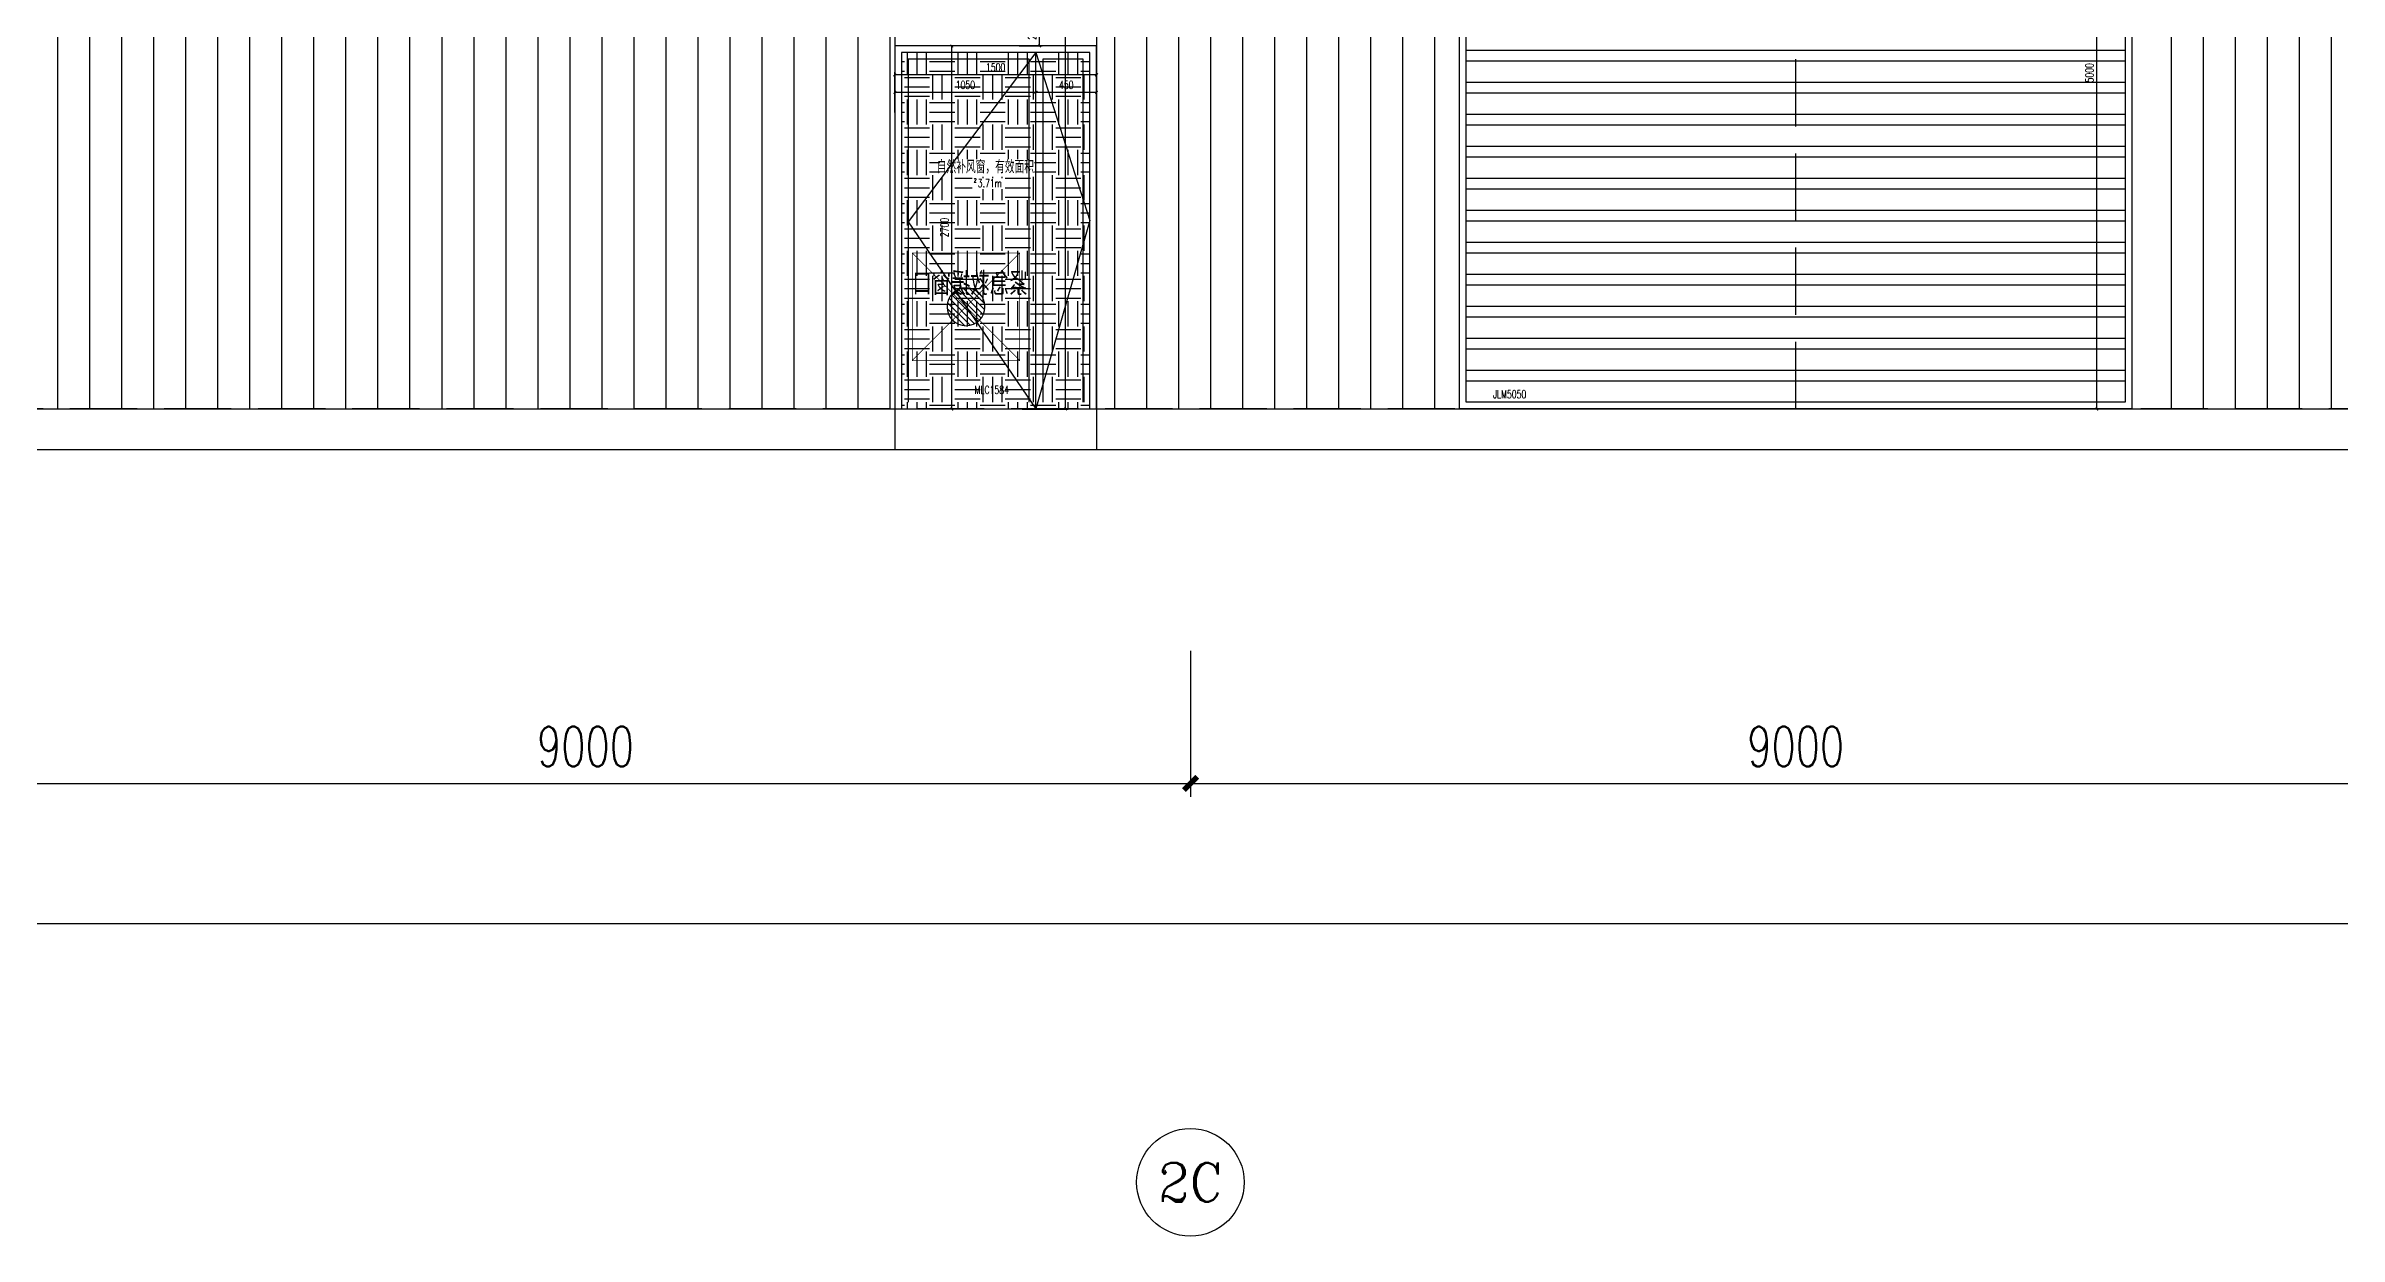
# Model space of a CAD drawing. Extents: x -2377130 to 293730, y -2 to 754590.
# Drawn here: x -893072 to -876018, y 511087 to 519937 of the extents above; entities that cross this region are included whole.
import ezdxf
from ezdxf.enums import TextEntityAlignment as Align

# ---------------------------------------------------------------- set-up
doc = ezdxf.new("R2010")
doc.units = 0
doc.header["$LTSCALE"] = 1000
doc.header["$MEASUREMENT"] = 0
for name, pattern in [('__DASH', [0.35, 0.25, -0.1]), ('DASH', [0.35, 0.25, -0.1]), ('DOTE', [2.42, 2, -0.2, 0.02, -0.2])]:
    doc.linetypes.add(name, pattern=pattern)
doc.layers.get('Defpoints').update_dxf_attribs({"color": 210})
for name, color, linetype in [('A-AXIS-D', 1, 'Continuous'), ('A-AXIS-DOTE', 14, 'DOTE'), ('A-HATCH-2', 251, 'Continuous'), ('A-LIN-V', 9, 'Continuous'), ('A-WINDOW', 140, 'Continuous'), ('A-彩色打印层', 22, 'Continuous'), ('A-门窗表显示尺寸', 160, 'Continuous'), ('AS-WALL', 40, 'Continuous'), ('AXIS', 3, 'Continuous'), ('PUB_DIM', 3, 'Continuous'), ('PUB_TEXT', 7, 'Continuous'), ('SPACE', 7, 'Continuous'), ('SPACE_HATCH', 8, 'Continuous')]:
    doc.layers.add(name, color=color, linetype=linetype)
doc.layers.add('A-WALL-HATCH', color=8, linetype='Continuous', lineweight=13)
doc.styles.add('_TCH_AXIS', font='COMPLEX', dxfattribs={"bigfont": 'GBCBIG'})
doc.styles.add('_TCH_DIM_T3', font='SIMPLEX', dxfattribs={"width": 0.705882, "bigfont": 'GBCBIG'})
doc.styles.add('_TCH_SPACE', font='SIMPLEX', dxfattribs={"height": 5, "bigfont": 'GBCBIG'})
doc.styles.add('A-DIM_T3', font='SIMPLEX', dxfattribs={"width": 0.705882, "bigfont": 'GBCBIG'})
doc.styles.add('A-STANDARD', font='SIMPLEX', dxfattribs={"bigfont": 'GBCBIG'})
doc.styles.add('STYLE1', font='')
doc.styles.get('STYLE1').set_extended_font_data('SimSun')
doc.dimstyles.new('_TCH_ARCH&&100', dxfattribs={"dimtxt": 297.5, "dimasz": 100, "dimexe": 100, "dimexo": 100, "dimgap": 126.25, "dimtad": 1, "dimdec": 0, "dimzin": 0, "dimdsep": 46, "dimtxsty": '_TCH_DIM_T3', "dimblk": 'ARCHTICK', "dimcen": 0.09, "dimclrt": 7, "dimazin": 2, "dimtfac": 1, "dimtdec": 0, "dimtix": 1, "dimtmove": 2, "dimatfit": 3, "dimfxl": 0, "dimtolj": 1, "dimtzin": 0, "dimarcsym": 0})
doc.dimstyles.new('_TCH_ARCH&&20', dxfattribs={"dimtxt": 59.5, "dimasz": 20, "dimexe": 20, "dimexo": 20, "dimgap": 25.25, "dimtad": 1, "dimdec": 0, "dimzin": 0, "dimdsep": 46, "dimtxsty": '_TCH_DIM_T3', "dimblk": 'ARCHTICK', "dimcen": 0.09, "dimclrt": 7, "dimazin": 2, "dimtfac": 1, "dimtdec": 0, "dimtix": 1, "dimtmove": 2, "dimatfit": 3, "dimfxl": 0, "dimtolj": 1, "dimtzin": 0, "dimarcsym": 0})
doc.dimstyles.new('A-DIM&&20', dxfattribs={"dimtxt": 59.5, "dimasz": 20, "dimexe": 20, "dimexo": 20, "dimgap": 25.25, "dimtad": 1, "dimdec": 0, "dimzin": 0, "dimdsep": 46, "dimtxsty": 'A-DIM_T3', "dimblk": 'ARCHTICK', "dimcen": 0.09, "dimclrt": 7, "dimazin": 2, "dimtfac": 1, "dimtdec": 0, "dimtix": 1, "dimtmove": 2, "dimatfit": 3, "dimfxl": 0, "dimtolj": 1, "dimtzin": 0, "dimarcsym": 0})

# ---------------------------------------------------------------- blocks, each defined once
blk = doc.blocks.new('_ArchTick')
at = {"color": 0, "linetype": 'ByBlock', "const_width": 0.4}
blk.add_lwpolyline([(-0.5, -0.5), (0.5, 0.5)], dxfattribs=at)
blk = doc.blocks.new('*D1117')
at = {"layer": 'A-AXIS-D', "color": 0, "lineweight": -2}
for p, q in [((-903359, 515440), (-903359, 513313)), ((-745359, 515440), (-745359, 513313)), ((-903359, 513413), (-745359, 513413))]:
    blk.add_line(p, q, dxfattribs=at)
at = {"layer": 'Defpoints', "color": 0}
for p in [(-903359, 515540), (-745359, 515540), (-745359, 513413)]:
    blk.add_point(p, dxfattribs=at)
at = {"layer": 'A-AXIS-D', "color": 0, "lineweight": -2, "xscale": 100, "yscale": 100, "zscale": 100, "rotation": 180}
blk.add_blockref('_ArchTick', (-903359, 513413), dxfattribs=at)
at = {"layer": 'A-AXIS-D', "color": 0, "lineweight": -2, "xscale": 100, "yscale": 100, "zscale": 100}
blk.add_blockref('_ArchTick', (-745359, 513413), dxfattribs=at)
at = {"layer": 'A-AXIS-D', "color": 7, "insert": (-824359, 513688), "char_height": 297.5, "attachment_point": 5, "style": '_TCH_DIM_T3'}
blk.add_mtext('\\A1;158000', dxfattribs=at)
blk = doc.blocks.new('*D1096')
at = {"layer": 'A-AXIS-D', "color": 0, "lineweight": -2}
for p, q in [((-884559, 515440), (-884559, 514353)), ((-875559, 515440), (-875559, 514353)), ((-884559, 514453), (-875559, 514453))]:
    blk.add_line(p, q, dxfattribs=at)
at = {"layer": 'Defpoints', "color": 0}
for p in [(-884559, 515540), (-875559, 515540), (-875559, 514453)]:
    blk.add_point(p, dxfattribs=at)
at = {"layer": 'A-AXIS-D', "color": 0, "lineweight": -2, "xscale": 100, "yscale": 100, "zscale": 100, "rotation": 180}
blk.add_blockref('_ArchTick', (-884559, 514453), dxfattribs=at)
at = {"layer": 'A-AXIS-D', "color": 0, "lineweight": -2, "xscale": 100, "yscale": 100, "zscale": 100}
blk.add_blockref('_ArchTick', (-875559, 514453), dxfattribs=at)
at = {"layer": 'A-AXIS-D', "color": 7, "insert": (-880059, 514728), "char_height": 297.5, "attachment_point": 5, "style": '_TCH_DIM_T3'}
blk.add_mtext('\\A1;9000', dxfattribs=at)
blk = doc.blocks.new('*D1095')
at = {"layer": 'A-AXIS-D', "color": 0, "lineweight": -2}
for p, q in [((-893559, 515440), (-893559, 514353)), ((-884559, 515440), (-884559, 514353)), ((-893559, 514453), (-884559, 514453))]:
    blk.add_line(p, q, dxfattribs=at)
at = {"layer": 'Defpoints', "color": 0}
for p in [(-893559, 515540), (-884559, 515540), (-884559, 514453)]:
    blk.add_point(p, dxfattribs=at)
at = {"layer": 'A-AXIS-D', "color": 0, "lineweight": -2, "xscale": 100, "yscale": 100, "zscale": 100, "rotation": 180}
blk.add_blockref('_ArchTick', (-893559, 514453), dxfattribs=at)
at = {"layer": 'A-AXIS-D', "color": 0, "lineweight": -2, "xscale": 100, "yscale": 100, "zscale": 100}
blk.add_blockref('_ArchTick', (-884559, 514453), dxfattribs=at)
at = {"layer": 'A-AXIS-D', "color": 7, "insert": (-889059, 514728), "char_height": 297.5, "attachment_point": 5, "style": '_TCH_DIM_T3'}
blk.add_mtext('\\A1;9000', dxfattribs=at)
blk = doc.blocks.new('*D1000')
at = {"layer": 'A-门窗表显示尺寸', "color": 0, "lineweight": -2}
for p, q in [((-885833, 520137), (-885663, 520137)), ((-885683, 519937), (-885683, 520137)), ((-885833, 519937), (-885663, 519937))]:
    blk.add_line(p, q, dxfattribs=at)
at = {"layer": 'Defpoints', "color": 0}
for p in [(-885853, 520137), (-885683, 520137), (-885853, 519937)]:
    blk.add_point(p, dxfattribs=at)
at = {"layer": 'A-门窗表显示尺寸', "color": 0, "lineweight": -2, "xscale": 20, "yscale": 20, "zscale": 20}
for p, rotation in [((-885683, 520137), 90), ((-885683, 519937), 270)]:
    blk.add_blockref('_ArchTick', p, dxfattribs=dict(at, rotation=rotation))
at = {"layer": 'A-门窗表显示尺寸', "color": 7, "insert": (-885738, 520037), "char_height": 59.5, "attachment_point": 5, "rotation": 90, "style": '_TCH_DIM_T3'}
blk.add_mtext('\\A1;200', dxfattribs=at)
blk = doc.blocks.new('*D1006')
at = {"layer": 'A-门窗表显示尺寸', "color": 0, "lineweight": -2}
for p, q in [((-885813, 525637), (-885469, 525637)), ((-885489, 517237), (-885489, 525637)), ((-885813, 517237), (-885469, 517237))]:
    blk.add_line(p, q, dxfattribs=at)
at = {"layer": 'Defpoints', "color": 0}
for p in [(-885833, 525637), (-885489, 525637), (-885833, 517237)]:
    blk.add_point(p, dxfattribs=at)
at = {"layer": 'A-门窗表显示尺寸', "color": 0, "lineweight": -2, "xscale": 20, "yscale": 20, "zscale": 20}
for p, rotation in [((-885489, 525637), 90), ((-885489, 517237), 270)]:
    blk.add_blockref('_ArchTick', p, dxfattribs=dict(at, rotation=rotation))
at = {"layer": 'A-门窗表显示尺寸', "color": 7, "insert": (-885544, 521437), "char_height": 59.5, "attachment_point": 5, "rotation": 90, "style": '_TCH_DIM_T3'}
blk.add_mtext('\\A1;8400', dxfattribs=at)
blk = doc.blocks.new('*D636')
at = {"layer": 'Defpoints', "color": 0}
for p in [(-1646821, 507410), (-1646021, 507410), (-1646021, 507337)]:
    blk.add_point(p, dxfattribs=at)
at = {"layer": 'PUB_DIM', "color": 0, "lineweight": -2}
for p, q in [((-1646821, 507390), (-1646821, 507317)), ((-1646021, 507390), (-1646021, 507317)), ((-1646821, 507337), (-1646021, 507337))]:
    blk.add_line(p, q, dxfattribs=at)
at = {"layer": 'PUB_DIM', "color": 0, "lineweight": -2, "xscale": 20, "yscale": 20, "zscale": 20, "rotation": 180}
blk.add_blockref('_ArchTick', (-1646821, 507337), dxfattribs=at)
at = {"layer": 'PUB_DIM', "color": 0, "lineweight": -2, "xscale": 20, "yscale": 20, "zscale": 20}
blk.add_blockref('_ArchTick', (-1646021, 507337), dxfattribs=at)
at = {"layer": 'PUB_DIM', "color": 7, "insert": (-1646421, 507392), "char_height": 59.5, "attachment_point": 5, "style": '_TCH_DIM_T3'}
blk.add_mtext('\\A1;800', dxfattribs=at)
blk = doc.blocks.new('*D637')
at = {"layer": 'Defpoints', "color": 0}
for p in [(-1646740, 507431), (-1646688, 507431), (-1646740, 506631)]:
    blk.add_point(p, dxfattribs=at)
at = {"layer": 'PUB_DIM', "color": 0, "lineweight": -2}
for p, q in [((-1646720, 507431), (-1646668, 507431)), ((-1646688, 506631), (-1646688, 507431)), ((-1646720, 506631), (-1646668, 506631))]:
    blk.add_line(p, q, dxfattribs=at)
at = {"layer": 'PUB_DIM', "color": 0, "lineweight": -2, "xscale": 20, "yscale": 20, "zscale": 20}
for p, rotation in [((-1646688, 507431), 90), ((-1646688, 506631), 270)]:
    blk.add_blockref('_ArchTick', p, dxfattribs=dict(at, rotation=rotation))
at = {"layer": 'PUB_DIM', "color": 7, "insert": (-1646743, 507031), "char_height": 59.5, "attachment_point": 5, "rotation": 90, "style": '_TCH_DIM_T3'}
blk.add_mtext('\\A1;800', dxfattribs=at)
blk = doc.blocks.new('*D1008')
at = {"layer": 'A-门窗表显示尺寸', "color": 0, "lineweight": -2}
for p, q in [((-886199, 519937), (-886355, 519937)), ((-886335, 517237), (-886335, 519937)), ((-886199, 517237), (-886355, 517237))]:
    blk.add_line(p, q, dxfattribs=at)
at = {"layer": 'Defpoints', "color": 0}
for p in [(-886335, 519937), (-886179, 519937), (-886179, 517237)]:
    blk.add_point(p, dxfattribs=at)
at = {"layer": 'A-门窗表显示尺寸', "color": 0, "lineweight": -2, "xscale": 20, "yscale": 20, "zscale": 20}
for p, rotation in [((-886335, 519937), 90), ((-886335, 517237), 270)]:
    blk.add_blockref('_ArchTick', p, dxfattribs=dict(at, rotation=rotation))
at = {"layer": 'A-门窗表显示尺寸', "color": 7, "insert": (-886390, 518587), "char_height": 59.5, "attachment_point": 5, "rotation": 90, "style": 'A-DIM_T3'}
blk.add_mtext('\\A1;2700', dxfattribs=at)
blk = doc.blocks.new('*D1009')
at = {"layer": 'A-门窗表显示尺寸', "color": 0, "lineweight": -2}
for p, q in [((-885709, 519443), (-885709, 519612)), ((-885259, 519592), (-885709, 519592)), ((-885259, 519443), (-885259, 519612))]:
    blk.add_line(p, q, dxfattribs=at)
at = {"layer": 'Defpoints', "color": 0}
for p in [(-885709, 519592), (-885709, 519423), (-885259, 519423)]:
    blk.add_point(p, dxfattribs=at)
at = {"layer": 'A-门窗表显示尺寸', "color": 0, "lineweight": -2, "xscale": 20, "yscale": 20, "zscale": 20, "rotation": 180}
blk.add_blockref('_ArchTick', (-885709, 519592), dxfattribs=at)
at = {"layer": 'A-门窗表显示尺寸', "color": 0, "lineweight": -2, "xscale": 20, "yscale": 20, "zscale": 20}
blk.add_blockref('_ArchTick', (-885259, 519592), dxfattribs=at)
at = {"layer": 'A-门窗表显示尺寸', "color": 7, "insert": (-885484, 519647), "char_height": 59.5, "attachment_point": 5, "style": 'A-DIM_T3'}
blk.add_mtext('\\A1;450', dxfattribs=at)
blk = doc.blocks.new('*D1010')
at = {"layer": 'A-门窗表显示尺寸', "color": 0, "lineweight": -2}
for p, q in [((-886759, 519443), (-886759, 519612)), ((-885709, 519592), (-886759, 519592)), ((-885709, 519443), (-885709, 519612))]:
    blk.add_line(p, q, dxfattribs=at)
at = {"layer": 'Defpoints', "color": 0}
for p in [(-886759, 519592), (-886759, 519423), (-885709, 519423)]:
    blk.add_point(p, dxfattribs=at)
at = {"layer": 'A-门窗表显示尺寸', "color": 0, "lineweight": -2, "xscale": 20, "yscale": 20, "zscale": 20}
for p, rotation in [((-886759, 519592), 180.0000000000032), ((-885709, 519592), 3.117506253147439e-12)]:
    blk.add_blockref('_ArchTick', p, dxfattribs=dict(at, rotation=rotation))
at = {"layer": 'A-门窗表显示尺寸', "color": 7, "insert": (-886234, 519647), "char_height": 59.5, "attachment_point": 5, "style": 'A-DIM_T3'}
blk.add_mtext('\\A1;1050', dxfattribs=at)
blk = doc.blocks.new('*D1011')
at = {"layer": 'A-门窗表显示尺寸', "color": 0, "lineweight": -2}
for p, q in [((-886759, 519573), (-886759, 519742)), ((-885259, 519722), (-886759, 519722)), ((-885259, 519573), (-885259, 519742))]:
    blk.add_line(p, q, dxfattribs=at)
at = {"layer": 'Defpoints', "color": 0}
for p in [(-886759, 519722), (-886759, 519553), (-885259, 519553)]:
    blk.add_point(p, dxfattribs=at)
at = {"layer": 'A-门窗表显示尺寸', "color": 0, "lineweight": -2, "xscale": 20, "yscale": 20, "zscale": 20}
for p, rotation in [((-886759, 519722), 180.0000000000022), ((-885259, 519722), 2.238209617644316e-12)]:
    blk.add_blockref('_ArchTick', p, dxfattribs=dict(at, rotation=rotation))
at = {"layer": 'A-门窗表显示尺寸', "color": 7, "insert": (-886009, 519777), "char_height": 59.5, "attachment_point": 5, "style": 'A-DIM_T3'}
blk.add_mtext('\\A1;1500', dxfattribs=at)
blk = doc.blocks.new('*D1014')
at = {"layer": 'A-门窗表显示尺寸', "color": 0, "lineweight": -2}
for p, q in [((-877579, 522237), (-877840, 522237)), ((-877820, 517237), (-877820, 522237)), ((-877579, 517237), (-877840, 517237))]:
    blk.add_line(p, q, dxfattribs=at)
at = {"layer": 'Defpoints', "color": 0}
for p in [(-877820, 522237), (-877559, 522237), (-877559, 517237)]:
    blk.add_point(p, dxfattribs=at)
at = {"layer": 'A-门窗表显示尺寸', "color": 0, "lineweight": -2, "xscale": 20, "yscale": 20, "zscale": 20}
for p, rotation in [((-877820, 522237), 90), ((-877820, 517237), 270)]:
    blk.add_blockref('_ArchTick', p, dxfattribs=dict(at, rotation=rotation))
at = {"layer": 'A-门窗表显示尺寸', "color": 7, "insert": (-877875, 519737), "char_height": 59.5, "attachment_point": 5, "rotation": 90, "style": 'A-DIM_T3'}
blk.add_mtext('\\A1;5000', dxfattribs=at)
blk = doc.blocks.new('w4243')
at = {"layer": 'A-彩色打印层'}
h = blk.add_hatch(dxfattribs=at)
h.set_pattern_fill('ANSI31', color=8, scale=20)
h.set_pattern_definition([(45, (-3059238.806, -1095315.762), (-22.4506403, 22.4506403), [])])
edge = h.paths.add_edge_path()
edge.add_arc((-1646421.1, 507031.1), 140.7, 0, 360)
at = {"layer": 'A-彩色打印层', "color": 8, "linetype": 'DASH', "const_width": 5}
blk.add_lwpolyline([(-1646821.1, 507431.1), (-1646021.1, 507431.1), (-1646021.1, 506631.1), (-1646821.1, 506631.1)], close=True, dxfattribs=at)
for points in [[(-1646821.1, 507431.1), (-1646021.1, 506631.1)], [(-1646021.1, 507431.1), (-1646821.1, 506631.1)]]:
    blk.add_lwpolyline(points, dxfattribs=at)
at = {"layer": 'A-彩色打印层', "color": 8, "ltscale": 0.5}
blk.add_circle((-1646421.1, 507031.1), 140.7, dxfattribs=at)
at = {"layer": 'AXIS', "color": 8, "linetype": 'Continuous', "style": 'STYLE1', "width": 0.7}
blk.add_text('紧急救援窗口', height=150, dxfattribs=at).set_placement((-1646882.7, 507134))
at = {"layer": 'PUB_DIM', "color": 8}
for p1, p2, distance, picture, middle in [((-1646821.1, 507410), (-1646021.1, 507410), -73.3, '*D636', (-1646421.1, 507391.7)), ((-1646739.9, 506631.1), (-1646739.9, 507431.1), -51.4, '*D637', (-1646743.4, 507031.1))]:
    dim = blk.add_aligned_dim(p1=p1, p2=p2, distance=distance, dimstyle='_TCH_ARCH&&20', dxfattribs=at)
    dim.commit()
    dim.dimension.update_dxf_attribs({"geometry": picture, "text_midpoint": middle})

msp = doc.modelspace()

# ---------------------------------------------------------------- hatches: boundary and pattern name
at = {"layer": 'A-HATCH-2'}
h = msp.add_hatch(dxfattribs=at)
h.set_pattern_fill('ANSI32', color=8, scale=50, angle=45)
h.set_pattern_definition([(180, (760920.83, 0), (-1e-14, -238.125), []), (180, (760841.46, 79.38), (-1e-14, -238.125), [])])
h.paths.add_polyline_path([(-882509.3, 522187.5), (-877609.3, 522187.5), (-877609.3, 517287.5), (-882509.3, 517287.5)])
at = {"layer": 'SPACE_HATCH'}
h = msp.add_hatch(dxfattribs=at)
h.set_pattern_fill('土壤', color=8, scale=50, style=0)
h.set_pattern_definition([(0, (0, 0), (187.5, 187.5), [187.5, -187.5]), (0, (0, 70.31), (187.5, 187.5), [187.5, -187.5]), (0, (0, 140.62), (187.5, 187.5), [187.5, -187.5]), (90, (23.44, 164.06), (-187.5, 187.5), [187.5, -187.5]), (90, (93.75, 164.06), (-187.5, 187.5), [187.5, -187.5]), (90, (164.06, 164.06), (-187.5, 187.5), [187.5, -187.5])])
h.paths.add_polyline_path([(-886709.3, 517237.5), (-885309.3, 517237.5), (-885309.3, 519887.5), (-886709.3, 519887.5)])
h.paths.add_polyline_path([(-885719.1, 518964), (-886423.6, 518964), (-886423.6, 519094), (-885719.1, 519094)])
h.paths.add_polyline_path([(-885957.9, 518870.8), (-886183.3, 518870.8), (-886183.3, 518955), (-885957.9, 518955)])

# ---------------------------------------------------------------- linework, layer by layer
at = {"layer": 'A-AXIS-D', "color": 8}
msp.add_circle((-884560.9, 511487.5), 400, dxfattribs=at)
at = {"layer": 'A-AXIS-DOTE', "color": 8, "linetype": '__DASH', "ltscale": 2}
for p, q in [((-880059.3, 517237.5), (-880059.3, 522237.5)), ((-738393.5, 517237.5), (-910418.5, 517237.5))]:
    msp.add_line(p, q, dxfattribs=at)
at = {"layer": 'A-HATCH-2', "color": 8, "linetype": 'Continuous'}
for p, q in [((-892983.9, 517237.5), (-892983.9, 534887.5)), ((-892745.7, 517237.5), (-892745.7, 534887.5)), ((-892507.6, 517237.5), (-892507.6, 534887.5)), ((-892269.5, 517237.5), (-892269.5, 534887.5)), ((-892031.4, 517237.5), (-892031.4, 534887.5)), ((-891793.2, 517237.5), (-891793.2, 534887.5)), ((-891555.1, 517237.5), (-891555.1, 534887.5)), ((-891317, 517237.5), (-891317, 534887.5)), ((-891078.9, 517237.5), (-891078.9, 534887.5)), ((-890840.7, 517237.5), (-890840.7, 534887.5)), ((-890602.6, 517237.5), (-890602.6, 534887.5)), ((-890364.5, 517237.5), (-890364.5, 534887.5)), ((-890126.4, 517237.5), (-890126.4, 534887.5)), ((-889888.2, 517237.5), (-889888.2, 534887.5)), ((-889650.1, 517237.5), (-889650.1, 534887.5)), ((-889412, 517237.5), (-889412, 534887.5)), ((-889173.9, 517237.5), (-889173.9, 534887.5)), ((-888935.7, 517237.5), (-888935.7, 534887.5)), ((-888697.6, 517237.5), (-888697.6, 534887.5)), ((-888459.5, 517237.5), (-888459.5, 534887.5)), ((-888221.4, 517237.5), (-888221.4, 534887.5)), ((-887983.2, 517237.5), (-887983.2, 534887.5)), ((-887745.1, 517237.5), (-887745.1, 534887.5)), ((-887507, 517237.5), (-887507, 534887.5)), ((-887268.9, 517237.5), (-887268.9, 534887.5)), ((-887030.7, 517237.5), (-887030.7, 534887.5)), ((-886792.6, 517237.5), (-886792.6, 534887.5)), ((-885123.3, 517237.5), (-885123.3, 534887.5)), ((-884885.2, 517237.5), (-884885.2, 534887.5)), ((-884647.1, 517237.5), (-884647.1, 534887.5)), ((-884408.9, 517237.5), (-884408.9, 534887.5)), ((-884170.8, 517237.5), (-884170.8, 534887.5)), ((-883932.7, 517237.5), (-883932.7, 534887.5)), ((-883694.6, 517237.5), (-883694.6, 534887.5)), ((-883456.4, 517237.5), (-883456.4, 534887.5)), ((-883218.3, 517237.5), (-883218.3, 534887.5)), ((-882980.2, 517237.5), (-882980.2, 534887.5)), ((-882742.1, 517237.5), (-882742.1, 534887.5)), ((-877265.2, 517237.5), (-877265.2, 534887.5)), ((-877027.1, 517237.5), (-877027.1, 534887.5)), ((-876788.9, 517237.5), (-876788.9, 534887.5)), ((-876550.8, 517237.5), (-876550.8, 534887.5)), ((-876312.7, 517237.5), (-876312.7, 534887.5)), ((-876074.6, 517237.5), (-876074.6, 534887.5))]:
    msp.add_line(p, q, dxfattribs=at)
at = {"layer": 'A-LIN-V', "color": 8}
for p, q in [((-886759.3, 534887.5), (-886759.3, 516937.5)), ((-885259.3, 534887.5), (-885259.3, 516937.5)), ((-903359.3, 517237.5), (-745359.3, 517237.5))]:
    msp.add_line(p, q, dxfattribs=at)
msp.add_lwpolyline([(-882559.3, 522237.5), (-877559.3, 522237.5), (-877559.3, 517237.5), (-882559.3, 517237.5)], close=True, dxfattribs=at)
at = {"layer": 'A-WINDOW', "color": 8}
for p, q in [((-885259.3, 519937.5), (-886759.3, 519937.5)), ((-886759.3, 519937.5), (-886759.3, 517237.5)), ((-885709.3, 519887.5), (-886709.3, 519887.5)), ((-886709.3, 519887.5), (-886709.3, 517237.5)), ((-885759.7, 519837.5), (-886659.3, 519837.5)), ((-886659.3, 519837.5), (-886659.3, 517287.5)), ((-885759.7, 517287.5), (-885759.7, 519837.5)), ((-885709.3, 517237.5), (-885709.3, 519887.5)), ((-885309.3, 519887.5), (-885709.3, 519887.5)), ((-885659.3, 519837.5), (-885659.3, 517287.5)), ((-885359.3, 519837.5), (-885659.3, 519837.5)), ((-885359.3, 517287.5), (-885359.3, 519837.5)), ((-885309.3, 517237.5), (-885309.3, 519887.5)), ((-885259.3, 517237.5), (-885259.3, 519937.5))]:
    msp.add_line(p, q, dxfattribs=at)
for points in [[(-885709.3, 519887.5), (-886659.3, 518630), (-885709.3, 517237.5)], [(-885709.3, 519887.5), (-885309.3, 518640), (-885709.3, 517237.5)]]:
    msp.add_lwpolyline(points, dxfattribs=at)
at = {"layer": 'A-门窗表显示尺寸', "color": 8}
msp.add_lwpolyline([(-882509.3, 522187.5), (-877609.3, 522187.5), (-877609.3, 517287.5), (-882509.3, 517287.5)], close=True, dxfattribs=at)
at = {"layer": 'AS-WALL', "color": 8}
msp.add_line((-910418.5, 516937.5), (-738393.5, 516937.5), dxfattribs=at)

# ---------------------------------------------------------------- block references
at = {"layer": 'A-WALL-HATCH', "color": 8, "xscale": -1}
msp.add_blockref('w4243', (-2532650.6, 10966.4), dxfattribs=at)

# ---------------------------------------------------------------- texts
at = {"layer": 'A-门窗表显示尺寸', "color": 8, "style": 'A-STANDARD', "width": 0.705882}
for s, p in [('MLC1584', (-886165.7, 517350)), ('JLM5050', (-882309.2, 517317.5))]:
    msp.add_text(s, height=59.5, dxfattribs=at).set_placement(p)
at = {"layer": 'PUB_TEXT', "color": 8, "style": '_TCH_AXIS'}
msp.add_text('2C', height=288.12, dxfattribs=at).set_placement((-884801, 511343.4), (-884320.8, 511343.4), align=Align.FIT)
at = {"layer": 'SPACE', "color": 8, "style": '_TCH_SPACE'}
msp.add_text('自然补风窗，有效面积', height=96.45, dxfattribs=at).set_placement((-886447, 518990))
at = {"layer": 'SPACE', "color": 8, "style": '_TCH_SPACE', "width": 0.705882}
for s, height, p in [('2', 29.8, (-886172.3, 518922.6)), ('3.71m', 59.5, (-886142.3, 518887.6))]:
    msp.add_text(s, height=height, dxfattribs=at).set_placement(p)

# ---------------------------------------------------------------- dimensions: what is measured, and where the dimension line sits
at = {"layer": 'A-AXIS-D', "color": 8}
for base, p1, p2, picture, middle in [((-745359.3, 513413.4), (-903359.3, 515540), (-745359.3, 515540), '*D1117', (-824359.3, 513688.4)), ((-884559.3, 514453.4), (-893559.3, 515540), (-884559.3, 515540), '*D1095', (-889059.3, 514728.4)), ((-875559.3, 514453.4), (-884559.3, 515540), (-875559.3, 515540), '*D1096', (-880059.3, 514728.4))]:
    dim = msp.add_linear_dim(base=base, p1=p1, p2=p2, angle=0, dimstyle='_TCH_ARCH&&100', override={"dimgap": 0}, dxfattribs=at)
    dim.commit()
    dim.dimension.update_dxf_attribs({"geometry": picture, "text_midpoint": middle, "dimtype": 161})
at = {"layer": 'A-门窗表显示尺寸', "color": 8}
for p1, p2, distance, dimstyle, picture, middle in [((-885833.3, 517237.5), (-885833.3, 525637.5), -344.3, '_TCH_ARCH&&20', '*D1006', (-885543.9, 521437.5)), ((-877559.3, 517237.5), (-877559.3, 522237.5), 260.4, 'A-DIM&&20', '*D1014', (-877874.7, 519737.5)), ((-885853.3, 519937.5), (-885853.3, 520137.5), -170, '_TCH_ARCH&&20', '*D1000', (-885738.3, 520037.5)), ((-886179.3, 517237.5), (-886179.3, 519937.5), 156.1, 'A-DIM&&20', '*D1008', (-886390.4, 518587.5)), ((-885259.3, 519552.5), (-886759.3, 519552.5), -169.5, 'A-DIM&&20', '*D1011', (-886009.3, 519777)), ((-885709.3, 519422.5), (-886759.3, 519422.5), -169.5, 'A-DIM&&20', '*D1010', (-886234.3, 519647)), ((-885259.3, 519422.5), (-885709.3, 519422.5), -169.5, 'A-DIM&&20', '*D1009', (-885484.3, 519647))]:
    dim = msp.add_aligned_dim(p1=p1, p2=p2, distance=distance, dimstyle=dimstyle, dxfattribs=at)
    dim.commit()
    dim.dimension.update_dxf_attribs({"geometry": picture, "text_midpoint": middle})

doc.saveas('drawing.dxf')
